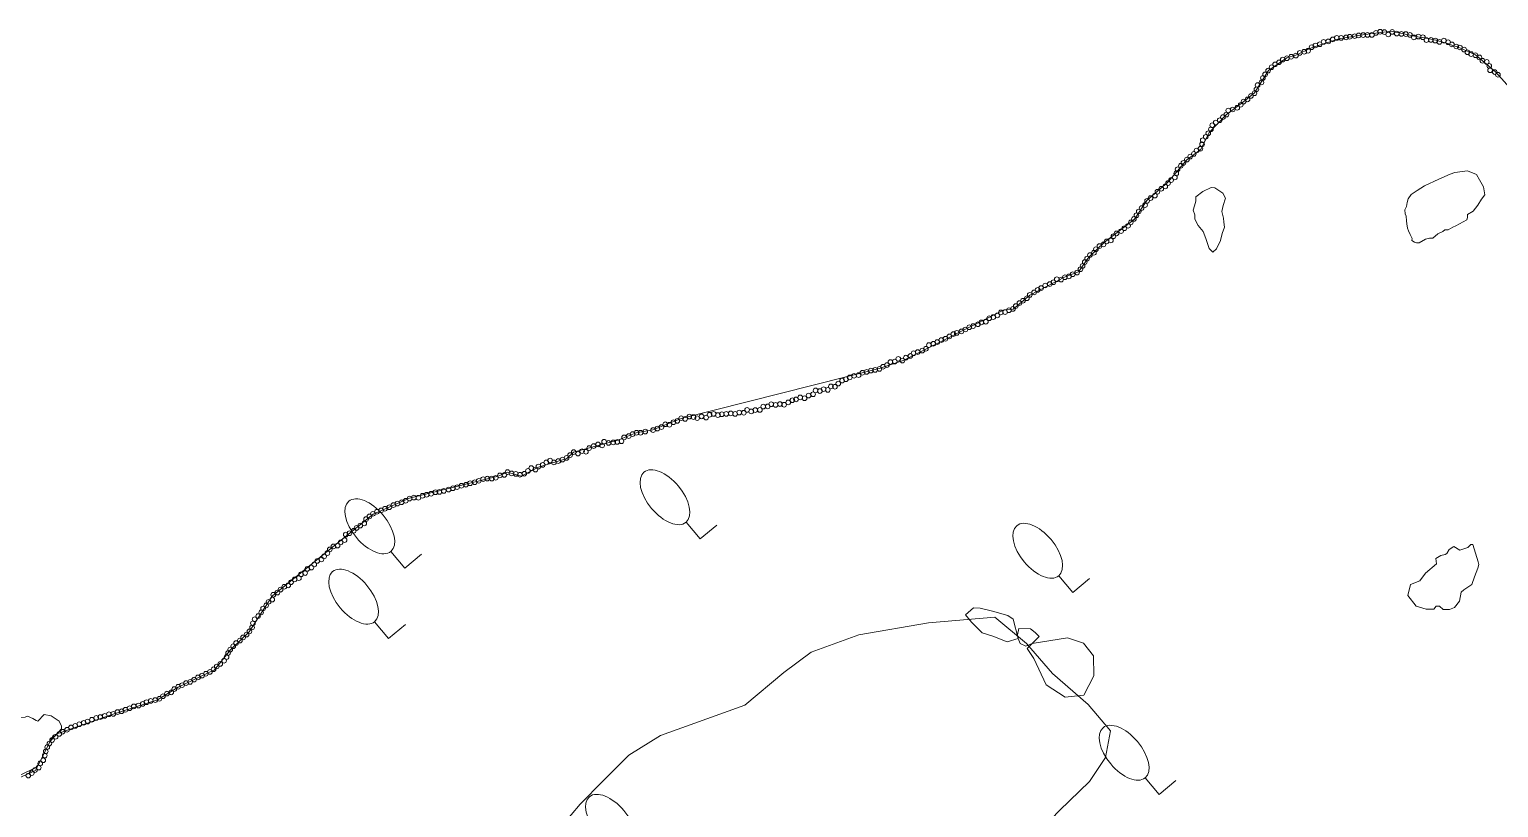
# Model space of a CAD drawing. Header units: metres. Extents: x -10443 to -4073, y -33280 to -26846.
# Drawn here: x -7266.5 to -7232.82, y -29100.33 to -29082.48 of the extents above; entities that cross this region are included whole.
import ezdxf

# ---------------------------------------------------------------- set-up
doc = ezdxf.new("R2010")
doc.units = ezdxf.units.M
doc.header["$MEASUREMENT"] = 0
doc.linetypes.add('CONTINUOUS_1', pattern=[0])
doc.linetypes.add('CONTINUOUS_2', pattern=[0])
for name, color, linetype, lineweight in [('木', 254, 'CONTINUOUS_2', 18), ('木材', 241, 'CONTINUOUS_2', 18), ('石', 241, 'CONTINUOUS_2', 18), ('護岸', 241, 'CONTINUOUS_2', 18)]:
    doc.layers.add(name, color=color, linetype=linetype, lineweight=lineweight)

msp = doc.modelspace()

# ---------------------------------------------------------------- linework, layer by layer
at = {"layer": '木', "linetype": 'CONTINUOUS_1', "lineweight": 18}
for p, q in [((-7251.124, -29094.171), (-7251.445, -29093.788)), ((-7250.741, -29093.85), (-7251.124, -29094.171)), ((-7257.889, -29094.838), (-7258.211, -29094.455)), ((-7257.506, -29094.516), (-7257.889, -29094.838)), ((-7242.581, -29095.399), (-7242.902, -29095.016)), ((-7242.198, -29095.077), (-7242.581, -29095.399)), ((-7258.261, -29096.45), (-7258.582, -29096.067)), ((-7257.878, -29096.129), (-7258.261, -29096.45)), ((-7240.601, -29100.03), (-7240.922, -29099.647)), ((-7240.218, -29099.709), (-7240.601, -29100.03))]:
    msp.add_line(p, q, dxfattribs=at)
for centre in [(-7251.927, -29093.213), (-7258.693, -29093.88), (-7243.384, -29094.441), (-7259.064, -29095.493), (-7241.404, -29099.073), (-7253.175, -29100.657)]:
    msp.add_ellipse(centre, major_axis=(-0.482, 0.575), ratio=0.533333, dxfattribs=at)
at = {"layer": '木材', "linetype": 'CONTINUOUS_2', "lineweight": 18}
for centre in [(-7236.83, -29082.772), (-7236.723, -29082.758), (-7236.621, -29082.713), (-7236.528, -29082.68), (-7236.43, -29082.68), (-7236.316, -29082.668), (-7236.233, -29082.653), (-7236.119, -29082.639), (-7236.028, -29082.623), (-7235.924, -29082.614), (-7235.825, -29082.611), (-7235.725, -29082.61), (-7235.631, -29082.565), (-7235.535, -29082.537), (-7235.437, -29082.544), (-7235.348, -29082.601), (-7235.259, -29082.541), (-7235.155, -29082.58), (-7235.048, -29082.588), (-7234.946, -29082.591), (-7234.852, -29082.611), (-7234.76, -29082.668), (-7234.657, -29082.65), (-7234.556, -29082.665), (-7234.475, -29082.729), (-7234.37, -29082.725), (-7234.272, -29082.739), (-7234.176, -29082.771), (-7234.073, -29082.741), (-7237.574, -29083.112), (-7237.465, -29083.084), (-7237.379, -29083.023), (-7237.275, -29082.997), (-7237.185, -29082.972), (-7237.107, -29082.892), (-7237.018, -29082.853), (-7236.918, -29082.825), (-7233.976, -29082.779), (-7233.889, -29082.829), (-7233.789, -29082.876), (-7233.705, -29082.899), (-7233.61, -29082.948), (-7233.535, -29083.009), (-7233.449, -29083.05), (-7233.349, -29083.078), (-7238.102, -29083.43), (-7238.025, -29083.352), (-7237.943, -29083.285), (-7237.853, -29083.239), (-7237.768, -29083.176), (-7237.672, -29083.147), (-7233.259, -29083.127), (-7233.19, -29083.202), (-7233.091, -29083.23), (-7233.033, -29083.322), (-7233.014, -29083.421), (-7238.343, -29083.762), (-7238.254, -29083.701), (-7238.221, -29083.598), (-7238.173, -29083.517), (-7232.909, -29083.461), (-7232.834, -29083.525), (-7238.574, -29084.088), (-7238.496, -29084.011), (-7238.415, -29083.947), (-7238.371, -29083.858), (-7239.057, -29084.436), (-7239.016, -29084.345), (-7238.914, -29084.321), (-7238.811, -29084.282), (-7238.731, -29084.214), (-7238.666, -29084.14), (-7239.414, -29084.774), (-7239.384, -29084.682), (-7239.304, -29084.62), (-7239.212, -29084.566), (-7239.138, -29084.495), (-7239.617, -29085.118), (-7239.6, -29085.025), (-7239.534, -29084.948), (-7239.473, -29084.865), (-7239.963, -29085.469), (-7239.889, -29085.4), (-7239.805, -29085.339), (-7239.742, -29085.261), (-7239.653, -29085.221), (-7240.209, -29085.787), (-7240.176, -29085.69), (-7240.103, -29085.61), (-7240.044, -29085.545), (-7240.551, -29086.139), (-7240.46, -29086.086), (-7240.395, -29086.008), (-7240.326, -29085.94), (-7240.24, -29085.877), (-7240.877, -29086.417), (-7240.797, -29086.351), (-7240.697, -29086.296), (-7240.639, -29086.206), (-7241.12, -29086.747), (-7241.068, -29086.66), (-7241.002, -29086.581), (-7240.923, -29086.513), (-7241.473, -29087.111), (-7241.397, -29087.043), (-7241.313, -29086.989), (-7241.249, -29086.91), (-7241.179, -29086.832), (-7241.968, -29087.454), (-7241.876, -29087.416), (-7241.805, -29087.346), (-7241.706, -29087.323), (-7241.649, -29087.228), (-7241.577, -29087.161), (-7242.305, -29087.819), (-7242.252, -29087.74), (-7242.186, -29087.658), (-7242.097, -29087.607), (-7242.05, -29087.525), (-7242.667, -29088.148), (-7242.581, -29088.099), (-7242.482, -29088.061), (-7242.406, -29087.986), (-7242.354, -29087.908), (-7243.385, -29088.458), (-7243.306, -29088.417), (-7243.213, -29088.357), (-7243.109, -29088.326), (-7243.024, -29088.283), (-7242.947, -29088.214), (-7242.846, -29088.223), (-7242.76, -29088.167), (-7243.888, -29088.83), (-7243.804, -29088.76), (-7243.722, -29088.706), (-7243.63, -29088.649), (-7243.565, -29088.573), (-7243.468, -29088.515), (-7244.495, -29089.107), (-7244.404, -29089.083), (-7244.309, -29089.042), (-7244.229, -29088.974), (-7244.132, -29088.968), (-7244.044, -29088.924), (-7243.953, -29088.895), (-7245.318, -29089.473), (-7245.238, -29089.445), (-7245.133, -29089.409), (-7245.041, -29089.366), (-7244.952, -29089.316), (-7244.863, -29089.288), (-7244.753, -29089.246), (-7244.678, -29089.205), (-7244.572, -29089.187), (-7245.945, -29089.808), (-7245.878, -29089.723), (-7245.776, -29089.694), (-7245.687, -29089.654), (-7245.594, -29089.61), (-7245.498, -29089.579), (-7245.407, -29089.524), (-7246.839, -29090.181), (-7246.76, -29090.112), (-7246.661, -29090.101), (-7246.579, -29090.039), (-7246.485, -29090.078), (-7246.406, -29090.012), (-7246.303, -29089.974), (-7246.231, -29089.912), (-7246.135, -29089.883), (-7246.031, -29089.85), (-7247.781, -29090.508), (-7247.691, -29090.466), (-7247.593, -29090.429), (-7247.489, -29090.412), (-7247.403, -29090.359), (-7247.305, -29090.34), (-7247.208, -29090.31), (-7247.11, -29090.293), (-7247.01, -29090.27), (-7246.929, -29090.22), (-7248.531, -29090.852), (-7248.474, -29090.762), (-7248.377, -29090.777), (-7248.291, -29090.735), (-7248.194, -29090.753), (-7248.124, -29090.672), (-7248.031, -29090.679), (-7247.954, -29090.606), (-7247.869, -29090.538), (-7249.674, -29091.135), (-7249.573, -29091.13), (-7249.492, -29091.08), (-7249.391, -29091.097), (-7249.292, -29091.075), (-7249.196, -29091.092), (-7249.103, -29091.038), (-7249.008, -29090.989), (-7248.924, -29090.969), (-7248.827, -29090.924), (-7248.728, -29090.944), (-7248.635, -29090.883), (-7251.734, -29091.495), (-7251.644, -29091.464), (-7251.556, -29091.4), (-7251.466, -29091.418), (-7251.369, -29091.365), (-7251.272, -29091.374), (-7251.189, -29091.4), (-7251.09, -29091.358), (-7250.986, -29091.386), (-7250.905, -29091.32), (-7250.812, -29091.301), (-7250.715, -29091.33), (-7250.624, -29091.31), (-7250.522, -29091.302), (-7250.421, -29091.291), (-7250.32, -29091.301), (-7250.225, -29091.271), (-7250.12, -29091.276), (-7250.046, -29091.212), (-7249.949, -29091.246), (-7249.857, -29091.214), (-7249.752, -29091.212), (-7252.864, -29091.84), (-7252.758, -29091.811), (-7252.669, -29091.765), (-7252.579, -29091.733), (-7252.487, -29091.733), (-7252.379, -29091.709), (-7252.201, -29091.674), (-7252.102, -29091.639), (-7252.009, -29091.605), (-7251.921, -29091.541), (-7251.825, -29091.55), (-7254.02, -29092.178), (-7253.827, -29092.157), (-7253.739, -29092.17), (-7253.665, -29092.087), (-7253.563, -29092.041), (-7253.462, -29092), (-7253.369, -29092.027), (-7253.324, -29091.94), (-7253.22, -29091.969), (-7253.112, -29091.956), (-7253.021, -29091.944), (-7252.924, -29091.928), (-7254.829, -29092.509), (-7254.73, -29092.471), (-7254.647, -29092.414), (-7254.56, -29092.373), (-7254.472, -29092.416), (-7254.372, -29092.385), (-7254.276, -29092.35), (-7254.183, -29092.313), (-7254.102, -29092.245), (-7253.921, -29092.214), (-7256.288, -29092.87), (-7256.195, -29092.837), (-7256.096, -29092.799), (-7256.001, -29092.787), (-7255.897, -29092.785), (-7255.806, -29092.768), (-7255.711, -29092.714), (-7255.609, -29092.703), (-7255.537, -29092.635), (-7255.442, -29092.666), (-7255.346, -29092.678), (-7255.252, -29092.698), (-7255.151, -29092.673), (-7255.068, -29092.611), (-7254.993, -29092.544), (-7254.896, -29092.58), (-7257.484, -29093.18), (-7257.39, -29093.157), (-7257.287, -29093.133), (-7257.188, -29093.098), (-7257.096, -29093.092), (-7256.997, -29093.067), (-7256.887, -29093.039), (-7256.789, -29093.008), (-7256.693, -29092.982), (-7256.593, -29092.951), (-7256.488, -29092.925), (-7256.394, -29092.891), (-7258.529, -29093.546), (-7258.435, -29093.516), (-7258.346, -29093.476), (-7258.245, -29093.442), (-7258.152, -29093.394), (-7258.061, -29093.36), (-7257.964, -29093.33), (-7257.869, -29093.293), (-7257.783, -29093.244), (-7257.681, -29093.222), (-7257.58, -29093.226), (-7258.911, -29093.864), (-7258.819, -29093.813), (-7258.777, -29093.715), (-7258.701, -29093.652), (-7258.623, -29093.594), (-7259.271, -29094.195), (-7259.243, -29094.07), (-7259.161, -29094.039), (-7259.061, -29093.981), (-7258.997, -29093.917), (-7259.664, -29094.493), (-7259.611, -29094.41), (-7259.527, -29094.342), (-7259.432, -29094.321), (-7259.361, -29094.248), (-7260.127, -29094.859), (-7260.031, -29094.828), (-7259.965, -29094.755), (-7259.897, -29094.674), (-7259.803, -29094.639), (-7259.742, -29094.572), (-7260.563, -29095.234), (-7260.499, -29095.163), (-7260.417, -29095.098), (-7260.318, -29095.069), (-7260.267, -29094.981), (-7260.175, -29094.951), (-7260.93, -29095.562), (-7260.905, -29095.45), (-7260.81, -29095.399), (-7260.738, -29095.33), (-7260.653, -29095.267), (-7261.183, -29095.855), (-7261.14, -29095.765), (-7261.068, -29095.694), (-7261.012, -29095.612), (-7261.391, -29096.201), (-7261.371, -29096.102), (-7261.333, -29096.013), (-7261.252, -29095.938), (-7261.757, -29096.557), (-7261.671, -29096.5), (-7261.596, -29096.429), (-7261.517, -29096.363), (-7261.451, -29096.29), (-7261.976, -29096.879), (-7261.943, -29096.787), (-7261.89, -29096.706), (-7261.824, -29096.63), (-7262.357, -29097.22), (-7262.274, -29097.16), (-7262.202, -29097.095), (-7262.122, -29097.036), (-7262.034, -29096.962), (-7263.085, -29097.56), (-7262.995, -29097.523), (-7262.905, -29097.475), (-7262.81, -29097.448), (-7262.721, -29097.397), (-7262.634, -29097.346), (-7262.538, -29097.302), (-7262.451, -29097.26), (-7263.812, -29097.914), (-7263.714, -29097.885), (-7263.612, -29097.865), (-7263.513, -29097.834), (-7263.434, -29097.777), (-7263.343, -29097.718), (-7263.244, -29097.688), (-7263.176, -29097.614), (-7264.87, -29098.256), (-7264.769, -29098.228), (-7264.672, -29098.191), (-7264.572, -29098.182), (-7264.477, -29098.141), (-7264.381, -29098.123), (-7264.293, -29098.088), (-7264.198, -29098.053), (-7264.102, -29098.009), (-7263.996, -29097.991), (-7263.898, -29097.954), (-7265.733, -29098.59), (-7265.633, -29098.545), (-7265.542, -29098.491), (-7265.445, -29098.459), (-7265.353, -29098.419), (-7265.248, -29098.387), (-7265.161, -29098.357), (-7265.063, -29098.315), (-7264.962, -29098.274), (-7266.038, -29098.864), (-7265.975, -29098.781), (-7265.895, -29098.708), (-7265.812, -29098.642), (-7266.179, -29099.247), (-7266.143, -29099.139), (-7266.119, -29099.041), (-7266.085, -29098.944), (-7266.52, -29099.597), (-7266.44, -29099.541), (-7266.367, -29099.47), (-7266.28, -29099.415), (-7266.247, -29099.319)]:
    msp.add_circle(centre, 0.0535, dxfattribs=at)
at = {"layer": '石', "linetype": 'CONTINUOUS_2', "lineweight": 18, "flags": 128}
for points in [[(-7234.896, -29086.372), (-7234.917, -29086.457), (-7234.93, -29086.542), (-7234.966, -29086.622), (-7234.958, -29086.711), (-7234.936, -29086.766), (-7234.93, -29086.871), (-7234.925, -29086.944), (-7234.905, -29087.044), (-7234.885, -29087.101), (-7234.845, -29087.191), (-7234.802, -29087.28), (-7234.808, -29087.323), (-7234.747, -29087.367), (-7234.698, -29087.379), (-7234.638, -29087.379), (-7234.496, -29087.295), (-7234.406, -29087.272), (-7234.327, -29087.269), (-7234.209, -29087.174), (-7234.101, -29087.122), (-7234.055, -29087.084), (-7233.972, -29087.077), (-7233.869, -29087.023), (-7233.797, -29086.991), (-7233.551, -29086.855), (-7233.532, -29086.797), (-7233.534, -29086.728), (-7233.404, -29086.651), (-7233.296, -29086.514), (-7233.215, -29086.379), (-7233.133, -29086.275), (-7233.167, -29086.091), (-7233.259, -29085.935), (-7233.325, -29085.81), (-7233.529, -29085.727), (-7233.826, -29085.764), (-7233.933, -29085.801), (-7234.191, -29085.915), (-7234.522, -29086.068), (-7234.689, -29086.177), (-7234.824, -29086.273), (-7234.896, -29086.372)], [(-7239.762, -29086.322), (-7239.598, -29086.2), (-7239.409, -29086.11), (-7239.326, -29086.115), (-7239.143, -29086.237), (-7239.076, -29086.356), (-7239.134, -29086.526), (-7239.16, -29086.66), (-7239.122, -29086.813), (-7239.121, -29086.908), (-7239.102, -29087.019), (-7239.155, -29087.165), (-7239.193, -29087.329), (-7239.284, -29087.517), (-7239.371, -29087.59), (-7239.454, -29087.51), (-7239.531, -29087.279), (-7239.592, -29087.118), (-7239.704, -29086.984), (-7239.781, -29086.836), (-7239.781, -29086.735), (-7239.824, -29086.633), (-7239.789, -29086.53), (-7239.756, -29086.423), (-7239.762, -29086.322)], [(-7233.848, -29094.345), (-7233.709, -29094.427), (-7233.523, -29094.366), (-7233.453, -29094.297), (-7233.407, -29094.301), (-7233.288, -29094.692), (-7233.274, -29094.755), (-7233.295, -29094.84), (-7233.372, -29095.042), (-7233.436, -29095.216), (-7233.613, -29095.336), (-7233.679, -29095.388), (-7233.717, -29095.596), (-7233.828, -29095.742), (-7233.943, -29095.786), (-7234.093, -29095.788), (-7234.177, -29095.714), (-7234.25, -29095.711), (-7234.306, -29095.779), (-7234.479, -29095.783), (-7234.707, -29095.714), (-7234.903, -29095.468), (-7234.838, -29095.212), (-7234.628, -29095.134), (-7234.498, -29094.952), (-7234.243, -29094.737), (-7234.262, -29094.622), (-7234.142, -29094.546), (-7234.048, -29094.528), (-7234.006, -29094.503), (-7233.95, -29094.413), (-7233.848, -29094.345)], [(-7244.365, -29095.966), (-7245.885, -29096.092), (-7247.481, -29096.369), (-7248.576, -29096.763), (-7249.202, -29097.235), (-7250.094, -29097.983), (-7252.026, -29098.677), (-7252.753, -29099.125), (-7253.346, -29099.717), (-7253.868, -29100.249), (-7254.699, -29101.229), (-7255.219, -29101.988), (-7255.507, -29102.526), (-7255.479, -29102.959), (-7255.259, -29103.4)], [(-7244.365, -29095.966), (-7243.639, -29096.567), (-7243.045, -29097.257), (-7242.225, -29097.963), (-7241.719, -29098.567), (-7241.828, -29099.183), (-7242.194, -29099.732), (-7242.888, -29100.395), (-7243.262, -29100.79), (-7242.492, -29101.757), (-7242.303, -29101.982), (-7242.001, -29102.414), (-7241.926, -29102.695), (-7241.958, -29103.032)]]:
    msp.add_lwpolyline(points, dxfattribs=at)
for points in [[(-7243.831, -29096.456), (-7244.086, -29096.526), (-7244.411, -29096.396), (-7244.658, -29096.325), (-7244.904, -29096.075), (-7245.036, -29095.907), (-7244.856, -29095.747), (-7244.706, -29095.756), (-7244.42, -29095.829), (-7244.072, -29095.923), (-7243.944, -29096.012)], [(-7243.816, -29096.227), (-7243.547, -29096.228), (-7243.44, -29096.312), (-7243.351, -29096.404), (-7243.513, -29096.57), (-7243.657, -29096.631), (-7243.785, -29096.571), (-7243.831, -29096.456), (-7243.848, -29096.367)], [(-7243.513, -29096.57), (-7242.702, -29096.436), (-7242.338, -29096.56), (-7242.105, -29096.849), (-7242.101, -29097.312), (-7242.325, -29097.751), (-7242.758, -29097.801), (-7243.187, -29097.515), (-7243.47, -29096.91), (-7243.624, -29096.683)], [(-7268.922, -29099.98), (-7268.924, -29099.833), (-7268.786, -29099.738), (-7268.734, -29099.541), (-7268.817, -29099.505), (-7268.779, -29099.398), (-7268.679, -29099.303), (-7268.603, -29099.298), (-7268.558, -29099.372), (-7268.422, -29099.332), (-7268.258, -29099.311), (-7267.99, -29099.245), (-7267.912, -29099.238), (-7267.898, -29099.052), (-7267.875, -29098.884), (-7267.819, -29098.773), (-7267.592, -29098.683), (-7267.541, -29098.72), (-7267.294, -29098.597), (-7267.137, -29098.651), (-7267.031, -29098.562), (-7267.03, -29098.413), (-7266.941, -29098.322), (-7266.801, -29098.306), (-7266.748, -29098.261), (-7266.595, -29098.26), (-7266.536, -29098.237), (-7266.416, -29098.29), (-7266.342, -29098.334), (-7266.3, -29098.347), (-7266.155, -29098.198), (-7265.995, -29098.224), (-7265.81, -29098.349), (-7265.763, -29098.463), (-7265.757, -29098.527), (-7265.836, -29098.609), (-7266.018, -29098.81), (-7266.131, -29099.048), (-7266.282, -29099.329), (-7266.354, -29099.42), (-7266.858, -29099.653), (-7267.155, -29099.711), (-7267.375, -29099.726), (-7267.531, -29099.66), (-7267.677, -29099.714), (-7268.033, -29099.833), (-7268.351, -29099.909), (-7268.473, -29100.016), (-7268.559, -29100.072), (-7268.647, -29100.188), (-7268.793, -29100.178), (-7268.907, -29100.105)]]:
    msp.add_lwpolyline(points, close=True, dxfattribs=at)
at = {"layer": '護岸', "lineweight": 18, "flags": 128}
msp.add_lwpolyline([(-7238.418, -29083.941), (-7238.66, -29084.136), (-7239.059, -29084.439), (-7239.457, -29084.848), (-7239.647, -29085.235), (-7239.955, -29085.47), (-7240.399, -29085.99), (-7240.885, -29086.409), (-7241.169, -29086.839), (-7241.854, -29087.367), (-7242.21, -29087.706), (-7242.449, -29088.044), (-7242.756, -29088.158), (-7243.564, -29088.577), (-7243.947, -29088.899), (-7244.155, -29088.917), (-7246.468, -29090.08), (-7247.018, -29090.257), (-7251.559, -29091.41), (-7252.202, -29091.67), (-7252.586, -29091.737), (-7253.005, -29091.906), (-7254.027, -29092.182), (-7254.176, -29092.325), (-7254.45, -29092.409), (-7254.827, -29092.525), (-7255.227, -29092.731), (-7255.539, -29092.64), (-7255.749, -29092.729), (-7257.785, -29093.232), (-7258.612, -29093.599), (-7260.92, -29095.471), (-7261.017, -29095.611), (-7261.458, -29096.302), (-7261.888, -29096.713), (-7262.256, -29097.171), (-7263.088, -29097.566), (-7263.558, -29097.863), (-7264.62, -29098.205), (-7265.947, -29098.67), (-7266.354, -29099.48), (-7266.796, -29099.681), (-7267.2, -29099.765), (-7267.517, -29099.715), (-7267.7, -29099.791), (-7267.865, -29100.017), (-7268.716, -29100.428), (-7269.126, -29100.855), (-7269.174, -29101.163), (-7269.364, -29101.521), (-7270.117, -29102.485), (-7270.986, -29103.384), (-7271.843, -29104.06), (-7273.093, -29104.922), (-7274.019, -29106.002), (-7274.502, -29106.913), (-7274.74, -29107.232), (-7274.982, -29107.741), (-7276.183, -29109.805), (-7276.693, -29110.556, 0.138212), (-7277.794, -29114.711), (-7277.828, -29115.785), (-7277.557, -29117.09), (-7277.584, -29117.633), (-7277.306, -29118.3), (-7277.038, -29118.616), (-7276.75, -29118.959, 0.055716), (-7276.531, -29119.713), (-7276.274, -29120.27), (-7275.833, -29120.915), (-7275.23, -29121.356, 0.047477), (-7274.238, -29121.965), (-7273.21, -29122.403), (-7272.374, -29122.411), (-7270.953, -29122.259), (-7270.328, -29122.156), (-7269.99, -29122.215), (-7269.88, -29122.223), (-7269.007, -29121.958), (-7267.003, -29121.707), (-7266.429, -29121.568), (-7265.842, -29121.608), (-7265.066, -29121.56, -0.072153), (-7264.491, -29121.606), (-7263.969, -29121.999), (-7263.692, -29122.273), (-7263.399, -29122.825), (-7262.449, -29123.983), (-7261.982, -29124.595), (-7261.496, -29125.836), (-7260.923, -29128.09), (-7260.75, -29128.669), (-7260.737, -29129.26), (-7260.878, -29130.3), (-7260.563, -29130.602), (-7260.138, -29130.799), (-7259.154, -29131.463), (-7256.307, -29131.464), (-7254.871, -29131.009), (-7253.024, -29130.339, 0.030723), (-7252.27, -29129.955), (-7251.049, -29129.003), (-7250.292, -29128.409), (-7250.211, -29128.348), (-7249.139, -29126.979, 0.08534), (-7248.613, -29126.158), (-7248.349, -29125.347), (-7247.055, -29124.376), (-7247.162, -29124.122), (-7247.074, -29123.297), (-7247.078, -29123.164), (-7245.636, -29121.316), (-7245.321, -29121.084), (-7244.781, -29120.38), (-7243.813, -29119.268), (-7243.038, -29118.68), (-7241.53, -29118.032), (-7241.077, -29117.751), (-7240.186, -29117.297), (-7239.611, -29117.109), (-7239.528, -29117.053), (-7238.539, -29117.203), (-7238.235, -29117.266), (-7236.447, -29117.634, 0.167175), (-7231.754, -29116.991), (-7231.466, -29116.701), (-7229.748, -29115.264), (-7228.461, -29114.053), (-7228.009, -29113.535), (-7227.252, -29112.866), (-7226.754, -29112.486), (-7226.32, -29111.898), (-7225.992, -29111.363), (-7225.533, -29110.704), (-7224.605, -29109.613), (-7224.216, -29109.303), (-7223.955, -29108.951), (-7223.734, -29108.639), (-7223.401, -29108.276), (-7222.877, -29107.424, 0.175458), (-7221.333, -29105.342), (-7221.284, -29104.732), (-7221.549, -29104.339), (-7221.783, -29103.738), (-7223.348, -29100.824), (-7223.659, -29099.967), (-7223.975, -29099.545), (-7224.084, -29099.143), (-7224.477, -29098.42), (-7224.694, -29098.124), (-7225.875, -29095.588), (-7227.609, -29091.912), (-7227.451, -29091.466), (-7227.605, -29090.974), (-7228.557, -29088.99), (-7229.084, -29088.27), (-7229.573, -29087.457), (-7230.306, -29086.576), (-7230.491, -29086.406), (-7230.874, -29085.756), (-7230.951, -29085.695), (-7232.028, -29084.417), (-7232.888, -29083.46), (-7233.352, -29083.069), (-7233.535, -29082.984, 0.073308), (-7234.71, -29082.648), (-7235.282, -29082.521), (-7235.935, -29082.611), (-7236.479, -29082.701), (-7237.106, -29082.909), (-7237.47, -29083.077), (-7237.676, -29083.138), (-7238.097, -29083.43), (-7238.418, -29083.941)], format="xyb", dxfattribs=at)

doc.saveas('drawing.dxf')
